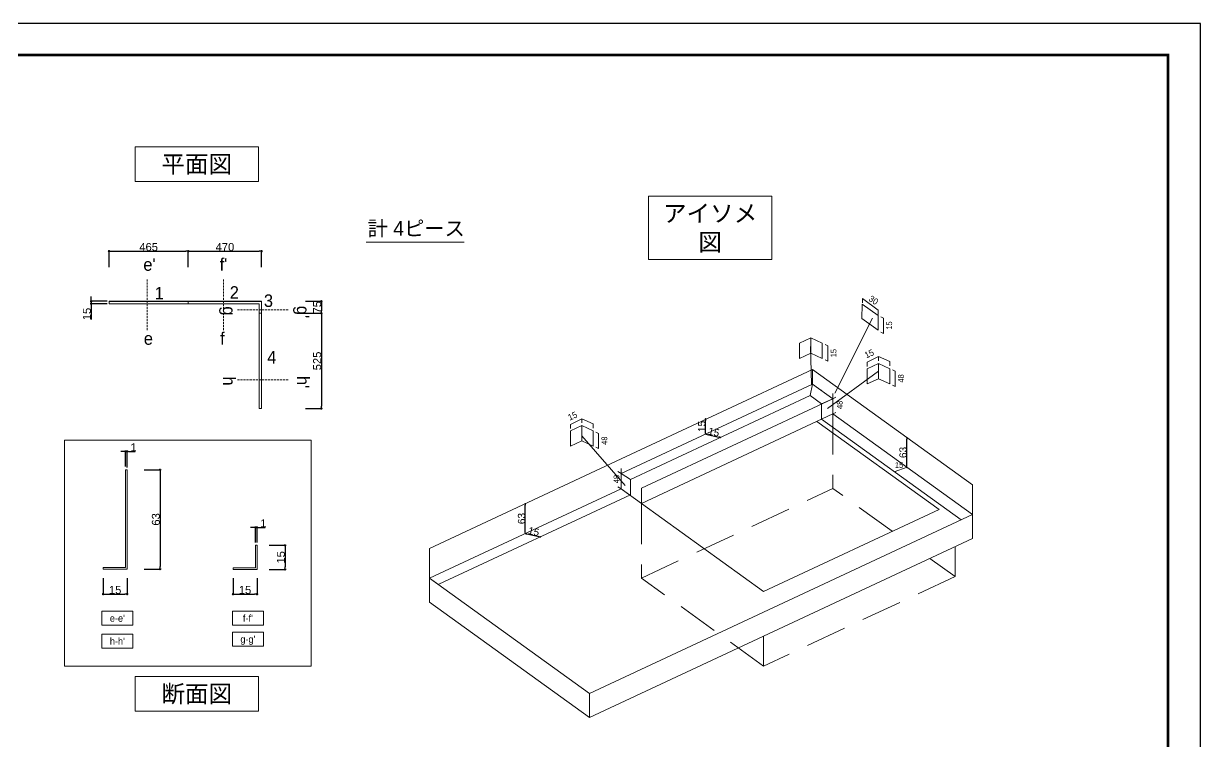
# Model space of a CAD drawing. Header units: millimetres. Extents: x 0 to 1313252738, y -131 to 560100888.
# Drawn here: x 1313127756 to 1313135105, y 560024285 to 560028768 of the extents above; entities that cross this region are included whole.
import ezdxf

# ---------------------------------------------------------------- set-up
doc = ezdxf.new("R2010")
doc.units = ezdxf.units.MM
doc.linetypes.add('DASHED', pattern=[19.05, 12.7, -6.35])
doc.linetypes.add('DASHED2', pattern=[9.525, 6.35, -3.175])
doc.layers.get('0').update_dxf_attribs({"lineweight": 0})
for name, color, linetype, lineweight in [('0001外周ライン', 7, 'Continuous', 9), ('TOS_M1', 7, 'Continuous', 9), ('家具', 7, 'Continuous', 0)]:
    doc.layers.add(name, color=color, linetype=linetype, lineweight=lineweight)
doc.layers.add('01用紙枠', color=5, linetype='Continuous')
doc.styles.add('onnjuku', font='arial.ttf')
doc.dimstyles.new('onnjuku', dxfattribs={"dimtxt": 100, "dimasz": 30, "dimexe": 1.25, "dimexo": 0.625, "dimtad": 1, "dimdec": 0, "dimtxsty": 'onnjuku', "dimblk": 'DOT', "dimcen": 2.5, "dimadec": 0, "dimazin": 0, "dimtfac": 1, "dimtdec": 0, "dimtmove": 0, "dimatfit": 3, "dimfxl": 500, "dimfxlon": 1, "dimarcsym": 0})

# ---------------------------------------------------------------- blocks, each defined once
blk = doc.blocks.new('_Dot')
at = {"color": 0, "linetype": 'ByBlock', "lineweight": -2}
blk.add_line((-0.5, 0), (-1, 0), dxfattribs=at)
at = {"color": 0, "linetype": 'ByBlock', "const_width": 0.5}
blk.add_lwpolyline([(-0.25, 0, 1), (0.25, 0, 1)], format="xyb", close=True, dxfattribs=at)
blk = doc.blocks.new('*D713')
at = {"layer": '0001外周ライン', "color": 0, "lineweight": -2, "transparency": 16777216}
for p, q in [((1313130889.1, 560025769.6), (1313130890.3, 560025769.6)), ((1313130889.1, 560025593.7), (1313130889.1, 560025759.6)), ((1313130889.1, 560025583.7), (1313130890.3, 560025583.7))]:
    blk.add_line(p, q, dxfattribs=at)
at = {"layer": 'Defpoints', "color": 0, "transparency": 16777216}
for p in [(1313130889.1, 560025769.6), (1313130889.1, 560025769.6), (1313130889.1, 560025583.7)]:
    blk.add_point(p, dxfattribs=at)
at = {"layer": '0001外周ライン', "color": 0, "lineweight": -2, "transparency": 16777216, "xscale": 10, "yscale": 10, "zscale": 10}
for p, rotation in [((1313130889.1, 560025769.6), 90), ((1313130889.1, 560025583.7), 270)]:
    blk.add_blockref('_Dot', p, dxfattribs=dict(at, rotation=rotation))
at = {"layer": '0001外周ライン', "color": 0, "transparency": 16777216, "insert": (1313130865.5, 560025676.6), "char_height": 45, "width": 288.813, "attachment_point": 5, "rotation": 90, "style": 'onnjuku'}
blk.add_mtext('63', dxfattribs=at)
blk = doc.blocks.new('*D703')
at = {"layer": '0001外周ライン', "color": 0, "lineweight": -2, "transparency": 16777216}
for p, q in [((1313130889.9, 560025583.1), (1313130889.6, 560025581.9)), ((1313130899.6, 560025580.9), (1313130973.4, 560025564)), ((1313130983.1, 560025561.8), (1313130982.8, 560025560.6))]:
    blk.add_line(p, q, dxfattribs=at)
at = {"layer": 'Defpoints', "color": 0, "transparency": 16777216}
for p in [(1313130889.9, 560025583.1), (1313130983.1, 560025561.8), (1313130983.1, 560025561.8)]:
    blk.add_point(p, dxfattribs=at)
at = {"layer": '0001外周ライン', "color": 0, "lineweight": -2, "transparency": 16777216, "xscale": 10, "yscale": 10, "zscale": 10}
for p, rotation in [((1313130889.9, 560025583.1), 167.1472941015047), ((1313130983.1, 560025561.8), 347.1472941015047)]:
    blk.add_blockref('_Dot', p, dxfattribs=dict(at, rotation=rotation))
at = {"layer": '0001外周ライン', "color": 0, "transparency": 16777216, "insert": (1313130941.7, 560025595.5), "char_height": 45, "width": 657.299, "attachment_point": 5, "rotation": 347.14729, "style": 'onnjuku'}
blk.add_mtext('15', dxfattribs=at)
blk = doc.blocks.new('*D698')
at = {"layer": '0001外周ライン', "color": 0, "lineweight": -2, "transparency": 16777216}
for p, q in [((1313132014.7, 560026299), (1313132016, 560026299)), ((1313132014.7, 560026214.7), (1313132014.7, 560026289)), ((1313132014.7, 560026204.7), (1313132016, 560026204.7))]:
    blk.add_line(p, q, dxfattribs=at)
at = {"layer": 'Defpoints', "color": 0, "transparency": 16777216}
for p in [(1313132014.7, 560026299), (1313132014.7, 560026299), (1313132014.7, 560026204.7)]:
    blk.add_point(p, dxfattribs=at)
at = {"layer": '0001外周ライン', "color": 0, "lineweight": -2, "transparency": 16777216, "xscale": 10, "yscale": 10, "zscale": 10}
for p, rotation in [((1313132014.7, 560026299), 90), ((1313132014.7, 560026204.7), 270)]:
    blk.add_blockref('_Dot', p, dxfattribs=dict(at, rotation=rotation))
at = {"layer": '0001外周ライン', "color": 0, "transparency": 16777216, "insert": (1313131991.1, 560026251.8), "char_height": 45, "width": 288.813, "attachment_point": 5, "rotation": 90, "style": 'onnjuku'}
blk.add_mtext('15', dxfattribs=at)
blk = doc.blocks.new('*D707')
at = {"layer": '0001外周ライン', "color": 0, "lineweight": -2, "transparency": 16777216}
for p, q in [((1313133271.8, 560026182.3), (1313133273.1, 560026182.3)), ((1313133271.8, 560026006.3), (1313133271.8, 560026172.3)), ((1313133271.8, 560025996.3), (1313133273.1, 560025996.3))]:
    blk.add_line(p, q, dxfattribs=at)
at = {"layer": 'Defpoints', "color": 0, "transparency": 16777216}
for p in [(1313133271.8, 560026182.3), (1313133271.8, 560026182.3), (1313133271.8, 560025996.3)]:
    blk.add_point(p, dxfattribs=at)
at = {"layer": '0001外周ライン', "color": 0, "lineweight": -2, "transparency": 16777216, "xscale": 10, "yscale": 10, "zscale": 10}
for p, rotation in [((1313133271.8, 560026182.3), 90), ((1313133271.8, 560025996.3), 270)]:
    blk.add_blockref('_Dot', p, dxfattribs=dict(at, rotation=rotation))
at = {"layer": '0001外周ライン', "color": 0, "transparency": 16777216, "insert": (1313133248.2, 560026089.3), "char_height": 45, "width": 288.813, "attachment_point": 5, "rotation": 90, "style": 'onnjuku'}
blk.add_mtext('63', dxfattribs=at)
blk = doc.blocks.new('*D708')
at = {"layer": '0001外周ライン', "color": 0, "lineweight": -2, "transparency": 16777216}
for p, q in [((1313132014.5, 560026204.4), (1313132014.3, 560026203.1)), ((1313132024.3, 560026202.1), (1313132098, 560026185.3)), ((1313132107.8, 560026183.1), (1313132107.5, 560026181.9))]:
    blk.add_line(p, q, dxfattribs=at)
at = {"layer": 'Defpoints', "color": 0, "transparency": 16777216}
for p in [(1313132014.5, 560026204.4), (1313132107.8, 560026183.1), (1313132107.8, 560026183.1)]:
    blk.add_point(p, dxfattribs=at)
at = {"layer": '0001外周ライン', "color": 0, "lineweight": -2, "transparency": 16777216, "xscale": 10, "yscale": 10, "zscale": 10}
for p, rotation in [((1313132014.5, 560026204.4), 167.1472940318693), ((1313132107.8, 560026183.1), 347.1472940318694)]:
    blk.add_blockref('_Dot', p, dxfattribs=dict(at, rotation=rotation))
at = {"layer": '0001外周ライン', "color": 0, "transparency": 16777216, "insert": (1313132066.4, 560026216.7), "char_height": 45, "width": 657.299, "attachment_point": 5, "rotation": 347.14729, "style": 'onnjuku'}
blk.add_mtext('15', dxfattribs=at)
blk = doc.blocks.new('*D802')
at = {"layer": 'Defpoints', "color": 0, "transparency": 16777216}
for p in [(1313128289.4, 560027033.3), (1313128177.6, 560027018.3), (1313128289.4, 560027018.3)]:
    blk.add_point(p, dxfattribs=at)
at = {"layer": 'TOS_M1', "color": 0, "lineweight": -2, "transparency": 16777216}
for p, q in [((1313128277.6, 560027033.3), (1313128176.3, 560027033.3)), ((1313128177.6, 560027048.3), (1313128177.6, 560027063.3)), ((1313128177.6, 560027033.3), (1313128177.6, 560027018.3)), ((1313128277.6, 560027018.3), (1313128176.3, 560027018.3)), ((1313128177.6, 560027003.3), (1313128177.6, 560026919.7))]:
    blk.add_line(p, q, dxfattribs=at)
at = {"layer": 'TOS_M1', "color": 0, "lineweight": -2, "transparency": 16777216, "xscale": 15, "yscale": 15, "zscale": 15}
for p, rotation in [((1313128177.6, 560027033.3), 270), ((1313128177.6, 560027018.3), 90)]:
    blk.add_blockref('_Dot', p, dxfattribs=dict(at, rotation=rotation))
at = {"layer": 'TOS_M1', "color": 0, "transparency": 16777216, "insert": (1313128151.4, 560026954), "char_height": 50, "attachment_point": 5, "rotation": 90, "style": 'onnjuku'}
blk.add_mtext('15', dxfattribs=at)
blk = doc.blocks.new('*D796')
at = {"layer": 'Defpoints', "color": 0, "transparency": 16777216}
for p in [(1313128252.7, 560025398.3), (1313128402.7, 560025398.3), (1313128402.7, 560025204.6)]:
    blk.add_point(p, dxfattribs=at)
at = {"layer": 'TOS_M1', "color": 0, "lineweight": -2, "transparency": 16777216}
for p, q in [((1313128252.7, 560025304.6), (1313128252.7, 560025203.3)), ((1313128402.7, 560025304.6), (1313128402.7, 560025203.3)), ((1313128267.7, 560025204.6), (1313128387.7, 560025204.6))]:
    blk.add_line(p, q, dxfattribs=at)
at = {"layer": 'TOS_M1', "color": 0, "lineweight": -2, "transparency": 16777216, "xscale": 15, "yscale": 15, "zscale": 15, "rotation": 180}
blk.add_blockref('_Dot', (1313128252.7, 560025204.6), dxfattribs=at)
at = {"layer": 'TOS_M1', "color": 0, "lineweight": -2, "transparency": 16777216, "xscale": 15, "yscale": 15, "zscale": 15}
blk.add_blockref('_Dot', (1313128402.7, 560025204.6), dxfattribs=at)
at = {"layer": 'TOS_M1', "color": 0, "transparency": 16777216, "insert": (1313128327.7, 560025230.7), "char_height": 50, "width": 107.892, "attachment_point": 5, "style": 'onnjuku'}
blk.add_mtext('15', dxfattribs=at)
blk = doc.blocks.new('*D797')
at = {"layer": 'Defpoints', "color": 0, "transparency": 16777216}
for p in [(1313128397.7, 560025981.4), (1313128402.7, 560025361.4), (1313128608.7, 560025361.4)]:
    blk.add_point(p, dxfattribs=at)
at = {"layer": 'TOS_M1', "color": 0, "lineweight": -2, "transparency": 16777216}
for p, q in [((1313128508.7, 560025981.4), (1313128609.9, 560025981.4)), ((1313128608.7, 560025966.4), (1313128608.7, 560025376.4)), ((1313128508.7, 560025361.4), (1313128609.9, 560025361.4))]:
    blk.add_line(p, q, dxfattribs=at)
at = {"layer": 'TOS_M1', "color": 0, "lineweight": -2, "transparency": 16777216, "xscale": 15, "yscale": 15, "zscale": 15}
for p, rotation in [((1313128608.7, 560025981.4), 90), ((1313128608.7, 560025361.4), 270)]:
    blk.add_blockref('_Dot', p, dxfattribs=dict(at, rotation=rotation))
at = {"layer": 'TOS_M1', "color": 0, "transparency": 16777216, "insert": (1313128582.5, 560025671.4), "char_height": 50, "width": 62.244, "attachment_point": 5, "rotation": 90, "style": 'onnjuku'}
blk.add_mtext('63', dxfattribs=at)
blk = doc.blocks.new('*D798')
at = {"layer": 'Defpoints', "color": 0, "transparency": 16777216}
for p in [(1313128402.7, 560026095.8), (1313128392.7, 560026001.7), (1313128402.7, 560025984)]:
    blk.add_point(p, dxfattribs=at)
at = {"layer": 'TOS_M1', "color": 0, "lineweight": -2, "transparency": 16777216}
for p, q in [((1313128377.7, 560026095.8), (1313128362.7, 560026095.8)), ((1313128392.7, 560026002.3), (1313128392.7, 560026097)), ((1313128392.7, 560026095.8), (1313128402.7, 560026095.8)), ((1313128402.7, 560025995.8), (1313128402.7, 560026097)), ((1313128417.7, 560026095.8), (1313128452.3, 560026095.8))]:
    blk.add_line(p, q, dxfattribs=at)
at = {"layer": 'TOS_M1', "color": 0, "lineweight": -2, "transparency": 16777216, "xscale": 15, "yscale": 15, "zscale": 15}
blk.add_blockref('_Dot', (1313128392.7, 560026095.8), dxfattribs=at)
at = {"layer": 'TOS_M1', "color": 0, "lineweight": -2, "transparency": 16777216, "xscale": 15, "yscale": 15, "zscale": 15, "rotation": 180}
blk.add_blockref('_Dot', (1313128402.7, 560026095.8), dxfattribs=at)
at = {"layer": 'TOS_M1', "color": 0, "transparency": 16777216, "insert": (1313128442.5, 560026121.5), "char_height": 50, "attachment_point": 5, "style": 'onnjuku'}
blk.add_mtext('1', dxfattribs=at)
blk = doc.blocks.new('*D803')
at = {"layer": 'Defpoints', "color": 0, "transparency": 16777216}
for p in [(1313128784.4, 560027345.9), (1313128289.4, 560027033.3), (1313128784.4, 560027033.3)]:
    blk.add_point(p, dxfattribs=at)
at = {"layer": 'TOS_M1', "color": 0, "lineweight": -2, "transparency": 16777216}
for p, q in [((1313128289.4, 560027245.9), (1313128289.4, 560027347.2)), ((1313128304.4, 560027345.9), (1313128769.4, 560027345.9)), ((1313128784.4, 560027245.9), (1313128784.4, 560027347.2))]:
    blk.add_line(p, q, dxfattribs=at)
at = {"layer": 'TOS_M1', "color": 0, "lineweight": -2, "transparency": 16777216, "xscale": 15, "yscale": 15, "zscale": 15, "rotation": 180}
blk.add_blockref('_Dot', (1313128289.4, 560027345.9), dxfattribs=at)
at = {"layer": 'TOS_M1', "color": 0, "lineweight": -2, "transparency": 16777216, "xscale": 15, "yscale": 15, "zscale": 15}
blk.add_blockref('_Dot', (1313128784.4, 560027345.9), dxfattribs=at)
at = {"layer": 'TOS_M1', "color": 0, "transparency": 16777216, "insert": (1313128536.9, 560027372.1), "char_height": 50, "attachment_point": 5, "style": 'onnjuku'}
blk.add_mtext('465', dxfattribs=at)
blk = doc.blocks.new('*D804')
at = {"layer": 'Defpoints', "color": 0, "transparency": 16777216}
for p in [(1313129242.4, 560027345.9), (1313128784.4, 560027018.3), (1313129242.4, 560027018.3)]:
    blk.add_point(p, dxfattribs=at)
at = {"layer": 'TOS_M1', "color": 0, "lineweight": -2, "transparency": 16777216}
for p, q in [((1313128784.4, 560027245.9), (1313128784.4, 560027347.2)), ((1313128799.4, 560027345.9), (1313129227.4, 560027345.9)), ((1313129242.4, 560027245.9), (1313129242.4, 560027347.2))]:
    blk.add_line(p, q, dxfattribs=at)
at = {"layer": 'TOS_M1', "color": 0, "lineweight": -2, "transparency": 16777216, "xscale": 15, "yscale": 15, "zscale": 15, "rotation": 180}
blk.add_blockref('_Dot', (1313128784.4, 560027345.9), dxfattribs=at)
at = {"layer": 'TOS_M1', "color": 0, "lineweight": -2, "transparency": 16777216, "xscale": 15, "yscale": 15, "zscale": 15}
blk.add_blockref('_Dot', (1313129242.4, 560027345.9), dxfattribs=at)
at = {"layer": 'TOS_M1', "color": 0, "transparency": 16777216, "insert": (1313129013.4, 560027372.1), "char_height": 50, "attachment_point": 5, "style": 'onnjuku'}
blk.add_mtext('470', dxfattribs=at)
blk = doc.blocks.new('*D805')
at = {"layer": 'Defpoints', "color": 0, "transparency": 16777216}
for p in [(1313129241.4, 560026958.3), (1313129242.4, 560026363.3), (1313129615.5, 560026363.3)]:
    blk.add_point(p, dxfattribs=at)
at = {"layer": 'TOS_M1', "color": 0, "lineweight": -2, "transparency": 16777216}
for p, q in [((1313129515.5, 560026958.3), (1313129616.8, 560026958.3)), ((1313129615.5, 560026943.3), (1313129615.5, 560026378.3)), ((1313129515.5, 560026363.3), (1313129616.8, 560026363.3))]:
    blk.add_line(p, q, dxfattribs=at)
at = {"layer": 'TOS_M1', "color": 0, "lineweight": -2, "transparency": 16777216, "xscale": 15, "yscale": 15, "zscale": 15}
for p, rotation in [((1313129615.5, 560026958.3), 90), ((1313129615.5, 560026363.3), 270)]:
    blk.add_blockref('_Dot', p, dxfattribs=dict(at, rotation=rotation))
at = {"layer": 'TOS_M1', "color": 0, "transparency": 16777216, "insert": (1313129589.4, 560026660.8), "char_height": 50, "attachment_point": 5, "rotation": 90, "style": 'onnjuku'}
blk.add_mtext('525', dxfattribs=at)
blk = doc.blocks.new('*D795')
at = {"layer": 'Defpoints', "color": 0, "transparency": 16777216}
for p in [(1313129433.7, 560027033.3), (1313129432.7, 560026958.3), (1313129615.5, 560026958.3)]:
    blk.add_point(p, dxfattribs=at)
at = {"layer": 'TOS_M1', "color": 0, "lineweight": -2, "transparency": 16777216}
for p, q in [((1313129515.5, 560027033.3), (1313129616.8, 560027033.3)), ((1313129515.5, 560026958.3), (1313129616.8, 560026958.3)), ((1313129615.5, 560027018.3), (1313129615.5, 560026973.3))]:
    blk.add_line(p, q, dxfattribs=at)
at = {"layer": 'TOS_M1', "color": 0, "lineweight": -2, "transparency": 16777216, "xscale": 15, "yscale": 15, "zscale": 15}
for p, rotation in [((1313129615.5, 560027033.3), 90), ((1313129615.5, 560026958.3), 270)]:
    blk.add_blockref('_Dot', p, dxfattribs=dict(at, rotation=rotation))
at = {"layer": 'TOS_M1', "color": 0, "transparency": 16777216, "insert": (1313129589.5, 560026995.8), "char_height": 50, "attachment_point": 5, "rotation": 90, "style": 'onnjuku'}
blk.add_mtext('75', dxfattribs=at)
blk = doc.blocks.new('*D799')
at = {"layer": 'Defpoints', "color": 0, "transparency": 16777216}
for p in [(1313129063.9, 560025398), (1313129213.9, 560025398), (1313129213.9, 560025204.3)]:
    blk.add_point(p, dxfattribs=at)
at = {"layer": 'TOS_M1', "color": 0, "lineweight": -2, "transparency": 16777216}
for p, q in [((1313129063.9, 560025304.3), (1313129063.9, 560025203)), ((1313129213.9, 560025304.3), (1313129213.9, 560025203)), ((1313129078.9, 560025204.3), (1313129198.9, 560025204.3))]:
    blk.add_line(p, q, dxfattribs=at)
at = {"layer": 'TOS_M1', "color": 0, "lineweight": -2, "transparency": 16777216, "xscale": 15, "yscale": 15, "zscale": 15, "rotation": 180}
blk.add_blockref('_Dot', (1313129063.9, 560025204.3), dxfattribs=at)
at = {"layer": 'TOS_M1', "color": 0, "lineweight": -2, "transparency": 16777216, "xscale": 15, "yscale": 15, "zscale": 15}
blk.add_blockref('_Dot', (1313129213.9, 560025204.3), dxfattribs=at)
at = {"layer": 'TOS_M1', "color": 0, "transparency": 16777216, "insert": (1313129138.9, 560025230.4), "char_height": 50, "width": 107.892, "attachment_point": 5, "style": 'onnjuku'}
blk.add_mtext('15', dxfattribs=at)
blk = doc.blocks.new('*D800')
at = {"layer": 'Defpoints', "color": 0, "transparency": 16777216}
for p in [(1313129183.2, 560025509.4), (1313129183.2, 560025359.4), (1313129389.2, 560025359.4)]:
    blk.add_point(p, dxfattribs=at)
at = {"layer": 'TOS_M1', "color": 0, "lineweight": -2, "transparency": 16777216}
for p, q in [((1313129289.2, 560025509.4), (1313129390.4, 560025509.4)), ((1313129389.2, 560025494.4), (1313129389.2, 560025374.4)), ((1313129289.2, 560025359.4), (1313129390.4, 560025359.4))]:
    blk.add_line(p, q, dxfattribs=at)
at = {"layer": 'TOS_M1', "color": 0, "lineweight": -2, "transparency": 16777216, "xscale": 15, "yscale": 15, "zscale": 15}
for p, rotation in [((1313129389.2, 560025509.4), 90), ((1313129389.2, 560025359.4), 270)]:
    blk.add_blockref('_Dot', p, dxfattribs=dict(at, rotation=rotation))
at = {"layer": 'TOS_M1', "color": 0, "transparency": 16777216, "insert": (1313129363, 560025434.4), "char_height": 50, "attachment_point": 5, "rotation": 90, "style": 'onnjuku'}
blk.add_mtext('15', dxfattribs=at)
blk = doc.blocks.new('*D801')
at = {"layer": 'Defpoints', "color": 0, "transparency": 16777216}
for p in [(1313129213.9, 560025621.2), (1313129203.9, 560025527.1), (1313129213.9, 560025527.1)]:
    blk.add_point(p, dxfattribs=at)
at = {"layer": 'TOS_M1', "color": 0, "lineweight": -2, "transparency": 16777216}
for p, q in [((1313129188.9, 560025621.2), (1313129173.9, 560025621.2)), ((1313129203.9, 560025527.7), (1313129203.9, 560025622.4)), ((1313129203.9, 560025621.2), (1313129213.9, 560025621.2)), ((1313129213.9, 560025527.7), (1313129213.9, 560025622.4)), ((1313129228.9, 560025621.2), (1313129263.6, 560025621.2))]:
    blk.add_line(p, q, dxfattribs=at)
at = {"layer": 'TOS_M1', "color": 0, "lineweight": -2, "transparency": 16777216, "xscale": 15, "yscale": 15, "zscale": 15}
blk.add_blockref('_Dot', (1313129203.9, 560025621.2), dxfattribs=at)
at = {"layer": 'TOS_M1', "color": 0, "lineweight": -2, "transparency": 16777216, "xscale": 15, "yscale": 15, "zscale": 15, "rotation": 180}
blk.add_blockref('_Dot', (1313129213.9, 560025621.2), dxfattribs=at)
at = {"layer": 'TOS_M1', "color": 0, "transparency": 16777216, "insert": (1313129253.7, 560025646.9), "char_height": 50, "attachment_point": 5, "style": 'onnjuku'}
blk.add_mtext('1', dxfattribs=at)

msp = doc.modelspace()

# ---------------------------------------------------------------- linework, layer by layer
at = {"layer": '0001外周ライン', "linetype": 'DASHED'}
for p, q in [((1313128528.308, 560027170.271), (1313128528.308, 560026850.154)), ((1313129004.812, 560027170.271), (1313129004.812, 560026850.154)), ((1313129408.9, 560026980.23), (1313129088.783, 560026980.23)), ((1313129408.9, 560026542.321), (1313129088.783, 560026542.321))]:
    msp.add_line(p, q, dxfattribs=at)
at = {"layer": '0001外周ライン'}
for p, q in [((1313128784.407, 560027033.28), (1313128289.407, 560027033.28)), ((1313128289.407, 560027033.28), (1313128289.407, 560027018.28)), ((1313128784.407, 560027032.28), (1313128289.407, 560027032.28)), ((1313129242.407, 560027033.28), (1313128784.407, 560027033.28)), ((1313128784.407, 560027018.28), (1313128784.407, 560027033.28)), ((1313129241.407, 560027032.28), (1313128784.407, 560027032.28)), ((1313129242.407, 560027033.28), (1313129227.407, 560027033.28)), ((1313129241.407, 560026958.28), (1313129241.407, 560027032.28)), ((1313129242.407, 560026958.28), (1313129242.407, 560027033.28)), ((1313128289.407, 560027018.28), (1313129227.407, 560027018.28)), ((1313129227.407, 560027018.28), (1313129227.407, 560026363.28)), ((1313129242.407, 560026958.28), (1313129227.407, 560026958.28)), ((1313129241.407, 560026363.28), (1313129241.407, 560026958.28)), ((1313129242.407, 560026363.28), (1313129242.407, 560026958.28)), ((1313133058.33, 560026927.362), (1313132822.672, 560026460.412)), ((1313132670.122, 560026751.293), (1313132675.43, 560026515.07)), ((1313133094.669, 560026597.685), (1313132777.161, 560026363.592)), ((1313132810.278, 560026425.023), (1313131614.311, 560025866.617)), ((1313129242.407, 560026363.28), (1313129227.407, 560026363.28)), ((1313131614.311, 560025771.205), (1313132810.278, 560026329.611)), ((1313132710.405, 560026283.533), (1313133473.179, 560025733.812)), ((1313131242.792, 560026192.681), (1313131513.415, 560025882.932)), ((1313128392.681, 560025371.414), (1313128392.681, 560025981.414)), ((1313128392.681, 560025981.414), (1313128402.681, 560025981.414)), ((1313128402.681, 560025981.414), (1313128402.681, 560025511.414)), ((1313131487.078, 560025958.312), (1313131545.062, 560025920.084)), ((1313131614.311, 560025771.205), (1313131487.078, 560025862.9)), ((1313131614.311, 560025806.548), (1313131614.311, 560025866.617)), ((1313131614.311, 560025771.205), (1313131614.311, 560025866.617)), ((1313131614.311, 560025806.548), (1313131614.311, 560025866.617)), ((1313131613.844, 560025771.541), (1313132376.618, 560025221.819)), ((1313133473.179, 560025733.812), (1313132376.618, 560025221.819)), ((1313133682.049, 560025701.337), (1313131290.113, 560024584.525)), ((1313128392.681, 560025511.414), (1313128392.681, 560025371.414)), ((1313128402.681, 560025511.414), (1313128402.681, 560025361.414)), ((1313129203.896, 560025509.396), (1313129203.896, 560025369.396)), ((1313129203.896, 560025509.396), (1313129213.896, 560025509.396)), ((1313129213.896, 560025509.396), (1313129213.896, 560025359.396)), ((1313131290.113, 560024435.084), (1313133682.049, 560025551.897)), ((1313128252.681, 560025361.414), (1313128252.681, 560025371.414)), ((1313128252.681, 560025371.414), (1313128352.681, 560025371.414)), ((1313128402.681, 560025361.414), (1313128252.681, 560025361.414)), ((1313128392.681, 560025371.414), (1313128352.681, 560025371.414)), ((1313128402.681, 560025361.414), (1313128352.681, 560025361.414)), ((1313128402.681, 560025361.414), (1313128352.681, 560025361.414)), ((1313129203.896, 560025369.396), (1313129063.896, 560025369.396)), ((1313129063.896, 560025359.396), (1313129063.896, 560025369.396)), ((1313129213.896, 560025359.396), (1313129063.896, 560025359.396)), ((1313129213.896, 560025359.396), (1313129063.896, 560025359.396)), ((1313130291.11, 560025304.494), (1313131290.113, 560024584.525)), ((1313130291.11, 560025304.494), (1313130348.21, 560025263.342)), ((1313130291.11, 560025155.053), (1313131290.113, 560024435.084))]:
    msp.add_line(p, q, dxfattribs=at)
at = {"layer": '0001外周ライン', "color": 1, "linetype": 'DASHED', "lineweight": 13}
for p, q in [((1313128289.407, 560027033.28), (1313129242.407, 560027033.28)), ((1313129242.407, 560027033.28), (1313129242.407, 560026363.28))]:
    msp.add_line(p, q, dxfattribs=at)
at = {"layer": '0001外周ライン', "color": 1}
for p, q in [((1313132991.731, 560026924.568), (1313132992.136, 560027015.625)), ((1313132992.136, 560027015.625), (1313133091.762, 560026943.826)), ((1313132991.735, 560026925.42), (1313133091.762, 560026853.332)), ((1313133091.762, 560026852.988), (1313133091.762, 560026943.826)), ((1313132602.406, 560026771.439), (1313132672.986, 560026804.393)), ((1313132602.406, 560026676.026), (1313132602.406, 560026771.439)), ((1313132743.565, 560026771.439), (1313132672.986, 560026804.393)), ((1313132672.986, 560026804.393), (1313132672.986, 560026708.981)), ((1313132743.565, 560026676.026), (1313132743.565, 560026771.439)), ((1313132602.406, 560026676.026), (1313132672.986, 560026708.981)), ((1313132743.565, 560026676.026), (1313132672.986, 560026708.981)), ((1313131487.078, 560026048.806), (1313132683.046, 560026607.213)), ((1313132683.046, 560026516.718), (1313132683.046, 560026607.213)), ((1313132683.046, 560026607.213), (1313133682.049, 560025887.244)), ((1313133024.089, 560026612.437), (1313133094.669, 560026645.391)), ((1313133024.089, 560026517.024), (1313133024.089, 560026612.437)), ((1313133165.249, 560026612.437), (1313133094.669, 560026645.391)), ((1313133094.669, 560026645.391), (1313133094.669, 560026549.979)), ((1313133165.249, 560026517.024), (1313133165.249, 560026612.437)), ((1313132683.046, 560026516.718), (1313131487.078, 560025958.312)), ((1313132683.046, 560026516.718), (1313132667.452, 560026444.136)), ((1313132683.046, 560026516.718), (1313132810.278, 560026425.023)), ((1313133024.089, 560026517.024), (1313133094.669, 560026549.979)), ((1313133165.249, 560026517.024), (1313133094.669, 560026549.979)), ((1313132667.452, 560026444.136), (1313131545.062, 560025920.084)), ((1313132667.452, 560026444.136), (1313132739.699, 560026392.069)), ((1313132741.03, 560026478.49), (1313132738.032, 560026477.09)), ((1313132739.699, 560026392.069), (1313132810.278, 560026425.023)), ((1313132739.699, 560026296.656), (1313132739.699, 560026392.069)), ((1313132810.278, 560026425.023), (1313132828.881, 560026433.709)), ((1313132810.278, 560026329.611), (1313132810.278, 560026425.023)), ((1313132810.278, 560026329.611), (1313132810.278, 560026425.023)), ((1313132738.328, 560026297.644), (1313133610.098, 560025669.371)), ((1313132739.699, 560026296.656), (1313132810.278, 560026329.611)), ((1313132810.278, 560026329.611), (1313132828.881, 560026338.296)), ((1313132810.278, 560026329.611), (1313133682.049, 560025701.337)), ((1313131171.793, 560026223.779), (1313131242.373, 560026256.733)), ((1313131171.793, 560026128.366), (1313131171.793, 560026223.779)), ((1313131312.952, 560026223.779), (1313131242.373, 560026256.733)), ((1313131242.373, 560026256.733), (1313131242.373, 560026161.32)), ((1313131312.952, 560026128.366), (1313131312.952, 560026223.779)), ((1313131171.793, 560026128.366), (1313131242.373, 560026161.32)), ((1313131312.952, 560026128.366), (1313131242.373, 560026161.32)), ((1313130291.11, 560025490.4), (1313131487.078, 560026048.806)), ((1313131487.078, 560025958.312), (1313131467.942, 560025970.928)), ((1313131487.078, 560025862.9), (1313131487.078, 560025958.312)), ((1313131487.078, 560025898.243), (1313131487.078, 560025958.312)), ((1313131487.078, 560025958.312), (1313131545.062, 560025920.084)), ((1313133272.792, 560025996.505), (1313133193, 560025968.667)), ((1313131487.078, 560025862.9), (1313130291.11, 560025304.494)), ((1313131487.078, 560025862.9), (1313131467.942, 560025875.516)), ((1313131487.078, 560025862.9), (1313131542.064, 560025823.272)), ((1313131545.062, 560025824.671), (1313131545.062, 560025920.084)), ((1313131545.062, 560025860.014), (1313131545.062, 560025920.084)), ((1313133682.049, 560025701.337), (1313133682.049, 560025887.244)), ((1313131545.062, 560025824.671), (1313130349.094, 560025266.265)), ((1313130291.11, 560025304.494), (1313130291.11, 560025490.4))]:
    msp.add_line(p, q, dxfattribs=at)
at = {"layer": '0001外周ライン', "color": 1, "linetype": 'DASHED', "lineweight": 13, "ltscale": 10}
for p, q in [((1313132810.278, 560026329.611), (1313132810.278, 560026515.624)), ((1313131487.078, 560025862.9), (1313131487.078, 560026048.927))]:
    msp.add_line(p, q, dxfattribs=at)
at = {"layer": '0001外周ライン', "linetype": 'DASHED2', "ltscale": 40}
for p, q in [((1313132810.278, 560026329.611), (1313132810.278, 560025863.543)), ((1313131614.311, 560025305.137), (1313132810.278, 560025863.543)), ((1313133180.139, 560025596.989), (1313132810.278, 560025863.543)), ((1313131614.311, 560025771.205), (1313131614.311, 560025305.137)), ((1313133572.586, 560025500.787), (1313133572.586, 560025314.158)), ((1313133572.586, 560025314.158), (1313133415.436, 560025427.413)), ((1313132376.618, 560024755.752), (1313131614.311, 560025305.137)), ((1313133572.586, 560025314.158), (1313132376.618, 560024755.752)), ((1313132376.618, 560024942.381), (1313132376.618, 560024755.752))]:
    msp.add_line(p, q, dxfattribs=at)
at = {"layer": '0001外周ライン'}
msp.add_lwpolyline([(1313129551.106, 560024755.689), (1313128010.866, 560024755.689), (1313128010.866, 560026166.951), (1313129551.106, 560026166.951)], close=True, dxfattribs=at)
for points in [[(1313133682.049, 560025701.337), (1313133682.049, 560025551.897)], [(1313130291.11, 560025304.494), (1313130291.11, 560025155.053)], [(1313131290.113, 560024584.525), (1313131290.113, 560024435.084)]]:
    msp.add_lwpolyline(points, dxfattribs=at)
at = {"layer": '01用紙枠'}
msp.add_lwpolyline([(1313120487.698, 560028767.825), (1313120487.698, 560018431.005), (1313135105.424, 560018431.005), (1313135105.424, 560028767.825)], close=True, dxfattribs=at)
msp.add_lwpolyline([(1313120487.698, 560028767.825), (1313120487.698, 560018431.005), (1313135105.424, 560018431.005), (1313135105.424, 560028767.825)], close=True, dxfattribs=at)
at = {"layer": '01用紙枠', "const_width": 17.402}
msp.add_lwpolyline([(1313120690.794, 560018626.836), (1313134902.329, 560018626.836), (1313134902.329, 560028571.994), (1313120690.794, 560028571.994)], close=True, dxfattribs=at)
msp.add_lwpolyline([(1313120690.794, 560018626.836), (1313134902.329, 560018626.836), (1313134902.329, 560028571.994), (1313120690.794, 560028571.994)], close=True, dxfattribs=at)
at = {"layer": '家具', "color": 1}
for p, q in [((1313129894.745, 560027402.602), (1313130507.774, 560027402.602)), ((1313132994.055, 560027023.535), (1313132994.055, 560027050.111)), ((1313132994.055, 560027050.111), (1313133092.993, 560026977.779)), ((1313133092.993, 560026951.203), (1313133092.993, 560026977.779)), ((1313133108.98, 560026935.392), (1313133125.555, 560026927.497)), ((1313133125.555, 560026927.497), (1313133125.718, 560026832.17)), ((1313133108.934, 560026840.435), (1313133125.509, 560026832.54)), ((1313132761.209, 560026762.792), (1313132777.784, 560026754.897)), ((1313132777.784, 560026754.897), (1313132777.947, 560026659.57)), ((1313132761.162, 560026667.836), (1313132777.737, 560026659.941)), ((1313133023.856, 560026653.629), (1313133094.227, 560026688.586)), ((1313133094.227, 560026662.01), (1313133094.227, 560026688.586)), ((1313133094.227, 560026688.586), (1313133165.834, 560026656.501)), ((1313133023.856, 560026627.054), (1313133023.856, 560026653.629)), ((1313133165.834, 560026629.925), (1313133165.834, 560026656.501)), ((1313133182.13, 560026605.106), (1313133198.705, 560026597.211)), ((1313133198.705, 560026597.211), (1313133198.868, 560026501.884)), ((1313133182.083, 560026510.15), (1313133198.658, 560026502.255)), ((1313131171.56, 560026264.971), (1313131241.93, 560026299.928)), ((1313131241.93, 560026273.352), (1313131241.93, 560026299.928)), ((1313131241.93, 560026299.928), (1313131313.538, 560026267.843)), ((1313131171.56, 560026238.395), (1313131171.56, 560026264.971)), ((1313131313.538, 560026241.267), (1313131313.538, 560026267.843)), ((1313131329.833, 560026216.448), (1313131346.408, 560026208.553)), ((1313131346.408, 560026208.553), (1313131346.571, 560026113.226)), ((1313131329.787, 560026121.492), (1313131346.362, 560026113.597))]:
    msp.add_line(p, q, dxfattribs=at)

# ---------------------------------------------------------------- texts
at = {"layer": '家具', "attachment_point": 5, "style": 'onnjuku', "bg_fill": 16, "box_fill_scale": 1.5, "bg_fill_color": 256, "bg_fill_transparency": 0}
for s, width, gutter_width, heights, insert, char_height in [('{\\fMS PGothic|b0|i0|c128|p50;平面図}', 662.80105, 539.349, [142.805], (1313128837.24, 560027884.381), 107.86978), ('{\\fMS PGothic|b0|i0|c128|p50;アイソメ図}', 662.80105, 539.349, [142.805], (1313132043.519, 560027487.007), 107.86978), ("{\\fMS PGothic|b0|i0|c128|p50;e-e'}", 150.23709, 218.056, [57.735], (1313128341.354, 560025053.683), 43.61126), ("{\\fMS PGothic|b0|i0|c128|p50;f-f'}", 150.23709, 218.056, [57.735], (1313129156.517, 560025053.834), 43.61126), ("{\\fMS PGothic|b0|i0|c128|p50;h-h'}", 150.23709, 218.056, [57.735], (1313128341.354, 560024910.27), 43.61126), ("{\\fMS PGothic|b0|i0|c128|p50;g-g'}", 150.23709, 218.056, [57.735], (1313129156.517, 560024916.289), 43.61126), ('{\\fMS PGothic|b0|i0|c128|p50;断面図}', 662.80105, 539.349, [142.805], (1313128837.24, 560024575.65), 107.86978)]:
    msp.add_mtext_dynamic_manual_height_columns(s, width=width, gutter_width=gutter_width, heights=heights, dxfattribs=dict(at, insert=insert, char_height=char_height))
at = {"layer": '家具', "color": 1, "attachment_point": 1, "style": 'onnjuku'}
for s, width, gutter_width, insert, char_height in [('{\\fMS PGothic|b0|i0|c128|p50;計 4ピース}', 655.16123, 463.532, (1313129904.358, 560027534.978), 92.70638), ('{\\fMS PGothic|b0|i0|c128|p50;1}', 159.1839, 392.758, (1313128574.616, 560027123.097), 78.55165), ('{\\fMS PGothic|b0|i0|c128|p50;2}', 159.1839, 392.758, (1313129043.407, 560027127.505), 78.55165), ('{\\fMS PGothic|b0|i0|c128|p50;3}', 159.1839, 392.758, (1313129256.668, 560027076.414), 78.55165), ('{\\fMS PGothic|b0|i0|c128|p50;4}', 159.1839, 392.758, (1313129277.013, 560026722.882), 78.55165)]:
    msp.add_mtext_dynamic_manual_height_columns(s, width=width, gutter_width=gutter_width, heights=[0], dxfattribs=dict(at, insert=insert, char_height=char_height))
at = {"layer": '家具', "char_height": 78.55165, "attachment_point": 1, "style": 'onnjuku'}
for s, insert in [("{\\fMS PGothic|b0|i0|c128|p50;e'}", (1313128503.714, 560027302.385)), ("{\\fMS PGothic|b0|i0|c128|p50;f'}", (1313128980.218, 560027302.385)), ('{\\fMS PGothic|b0|i0|c128|p50;e}', (1313128506.771, 560026840.386)), ('{\\fMS PGothic|b0|i0|c128|p50;f}', (1313128983.275, 560026840.386))]:
    msp.add_mtext_dynamic_manual_height_columns(s, width=159.1839, gutter_width=392.758, heights=[0], dxfattribs=dict(at, insert=insert))
at = {"layer": '家具', "color": 1, "attachment_point": 1, "style": 'onnjuku'}
for s, width, gutter_width, insert, char_height, rotation in [('{\\fMS PGothic|b0|i0|c128|p50;30}', 80.40224, 198.378, (1313133050.712, 560027073.025), 39.67568, 326.541722), ('{\\fMS PGothic|b0|i0|c128|p50;15}', 72.02924, 177.719, (1313133144.081, 560026855.99), 35.5439, 89.8039654), ('{\\fMS PGothic|b0|i0|c128|p50;15}', 72.02924, 177.719, (1313132796.31, 560026683.39), 35.5439, 89.8039654), ('{\\fMS PGothic|b0|i0|c128|p50;15}', 80.40224, 198.378, (1313133001.965, 560026711.795), 39.67568, 24.9654988), ('{\\fMS PGothic|b0|i0|c128|p50;48}', 72.02924, 177.719, (1313133217.231, 560026525.704), 35.5439, 89.8039654), ('{\\fMS PGothic|b0|i0|c128|p50;48}', 72.02924, 177.719, (1313132834.657, 560026360.629), 35.5439, 89.8039654), ('{\\fMS PGothic|b0|i0|c128|p50;15}', 80.40224, 198.378, (1313131149.669, 560026323.137), 39.67568, 24.9654988), ('{\\fMS PGothic|b0|i0|c128|p50;48}', 72.02924, 177.719, (1313131364.935, 560026137.046), 35.5439, 89.8039654), ('{\\fMS PGothic|b0|i0|c128|p50;15}', 72.02924, 177.719, (1313133198.186, 560026029.075), 35.5439, 357.7975786), ('{\\fMS PGothic|b0|i0|c128|p50;48}', 72.02924, 177.719, (1313131440.285, 560025897.276), 35.5439, 89.8039654)]:
    msp.add_mtext_dynamic_manual_height_columns(s, width=width, gutter_width=gutter_width, heights=[0], dxfattribs=dict(at, insert=insert, char_height=char_height, rotation=rotation))
at = {"layer": '家具', "char_height": 78.55165, "attachment_point": 1, "rotation": 270, "style": 'onnjuku'}
for s, insert in [('{\\fMS PGothic|b0|i0|c128|p50;g}', (1313129079.015, 560027001.767)), ("{\\fMS PGothic|b0|i0|c128|p50;g'}", (1313129541.014, 560027004.825)), ('{\\fMS PGothic|b0|i0|c128|p50;h}', (1313129079.015, 560026563.858)), ("{\\fMS PGothic|b0|i0|c128|p50;h'}", (1313129541.014, 560026566.916))]:
    msp.add_mtext_dynamic_manual_height_columns(s, width=159.1839, gutter_width=392.758, heights=[0], dxfattribs=dict(at, insert=insert))

# ---------------------------------------------------------------- dimensions: what is measured, and where the dimension line sits
at = {"layer": '0001外周ライン', "color": 1}
for base, p1, p2, text, picture, middle in [((1313132014.712, 560026299.005), (1313132014.712, 560026204.668), (1313132014.712, 560026299.005), '15', '*D698', (1313131991.111, 560026251.837)), ((1313133271.826, 560026182.251), (1313133271.826, 560025996.345), (1313133271.826, 560026182.251), '63', '*D707', (1313133248.21, 560026089.298)), ((1313130889.094, 560025769.603), (1313130889.094, 560025583.697), (1313130889.094, 560025769.603), '63', '*D713', (1313130865.478, 560025676.65))]:
    dim = msp.add_linear_dim(base=base, p1=p1, p2=p2, angle=90, text=text, dimstyle='onnjuku', override={"dimtxt": 45, "dimasz": 10}, dxfattribs=at)
    dim.commit()
    dim.dimension.update_dxf_attribs({"geometry": picture, "text_midpoint": middle})
for p1, p2, picture, middle in [((1313132014.544, 560026204.357), (1313132107.775, 560026183.085), '*D708', (1313132066.41, 560026216.73)), ((1313130889.875, 560025583.084), (1313130983.106, 560025561.812), '*D703', (1313130941.74, 560025595.458))]:
    dim = msp.add_aligned_dim(p1=p1, p2=p2, distance=0, text='15', dimstyle='onnjuku', override={"dimtxt": 45, "dimasz": 10}, dxfattribs=at)
    dim.commit()
    dim.dimension.update_dxf_attribs({"geometry": picture, "text_midpoint": middle})
at = {"layer": 'TOS_M1'}
for base, p1, p2, text, picture, middle in [((1313128784.407, 560027345.944), (1313128289.407, 560027033.28), (1313128784.407, 560027033.28), '465', '*D803', (1313128536.907, 560027372.097)), ((1313129242.407, 560027345.944), (1313128784.407, 560027018.28), (1313129242.407, 560027018.28), '470', '*D804', (1313129013.407, 560027372.097)), ((1313128402.681, 560026095.778), (1313128392.681, 560026001.724), (1313128402.681, 560025983.999), '1', '*D798', (1313128442.515, 560026121.505)), ((1313129213.896, 560025621.175), (1313129203.896, 560025527.121), (1313129213.896, 560025527.121), '1', '*D801', (1313129253.729, 560025646.902)), ((1313128402.681, 560025204.591), (1313128252.681, 560025398.323), (1313128402.681, 560025398.323), '15', '*D796', (1313128327.681, 560025230.745)), ((1313129213.896, 560025204.29), (1313129063.896, 560025398.022), (1313129213.896, 560025398.022), '15', '*D799', (1313129138.896, 560025230.443))]:
    dim = msp.add_linear_dim(base=base, p1=p1, p2=p2, text=text, dimstyle='onnjuku', override={"dimtxt": 50, "dimasz": 15, "dimfxl": 100}, dxfattribs=at)
    dim.commit()
    dim.dimension.update_dxf_attribs({"geometry": picture, "text_midpoint": middle})
for base, p1, p2, picture, middle in [((1313128177.578, 560027018.28), (1313128289.407, 560027033.28), (1313128289.407, 560027018.28), '*D802', (1313128151.425, 560026954.009)), ((1313129615.538, 560026958.28), (1313129433.68, 560027033.28), (1313129432.68, 560026958.28), '*D795', (1313129589.487, 560026995.78))]:
    dim = msp.add_linear_dim(base=base, p1=p1, p2=p2, angle=90, dimstyle='onnjuku', override={"dimtxt": 50, "dimasz": 15, "dimfxl": 100}, dxfattribs=at)
    dim.commit()
    dim.dimension.update_dxf_attribs({"geometry": picture, "text_midpoint": middle})
for base, p1, p2, text, picture, middle in [((1313129615.538, 560026363.28), (1313129241.407, 560026958.28), (1313129242.407, 560026363.28), '525', '*D805', (1313129589.384, 560026660.78)), ((1313128608.663, 560025361.414), (1313128397.681, 560025981.414), (1313128402.681, 560025361.414), '63', '*D797', (1313128582.493, 560025671.414)), ((1313129389.194, 560025359.396), (1313129183.213, 560025509.396), (1313129183.213, 560025359.396), '15', '*D800', (1313129363.041, 560025434.396))]:
    dim = msp.add_linear_dim(base=base, p1=p1, p2=p2, angle=90, text=text, dimstyle='onnjuku', override={"dimtxt": 50, "dimasz": 15, "dimfxl": 100}, dxfattribs=at)
    dim.commit()
    dim.dimension.update_dxf_attribs({"geometry": picture, "text_midpoint": middle})

doc.saveas('drawing.dxf')
